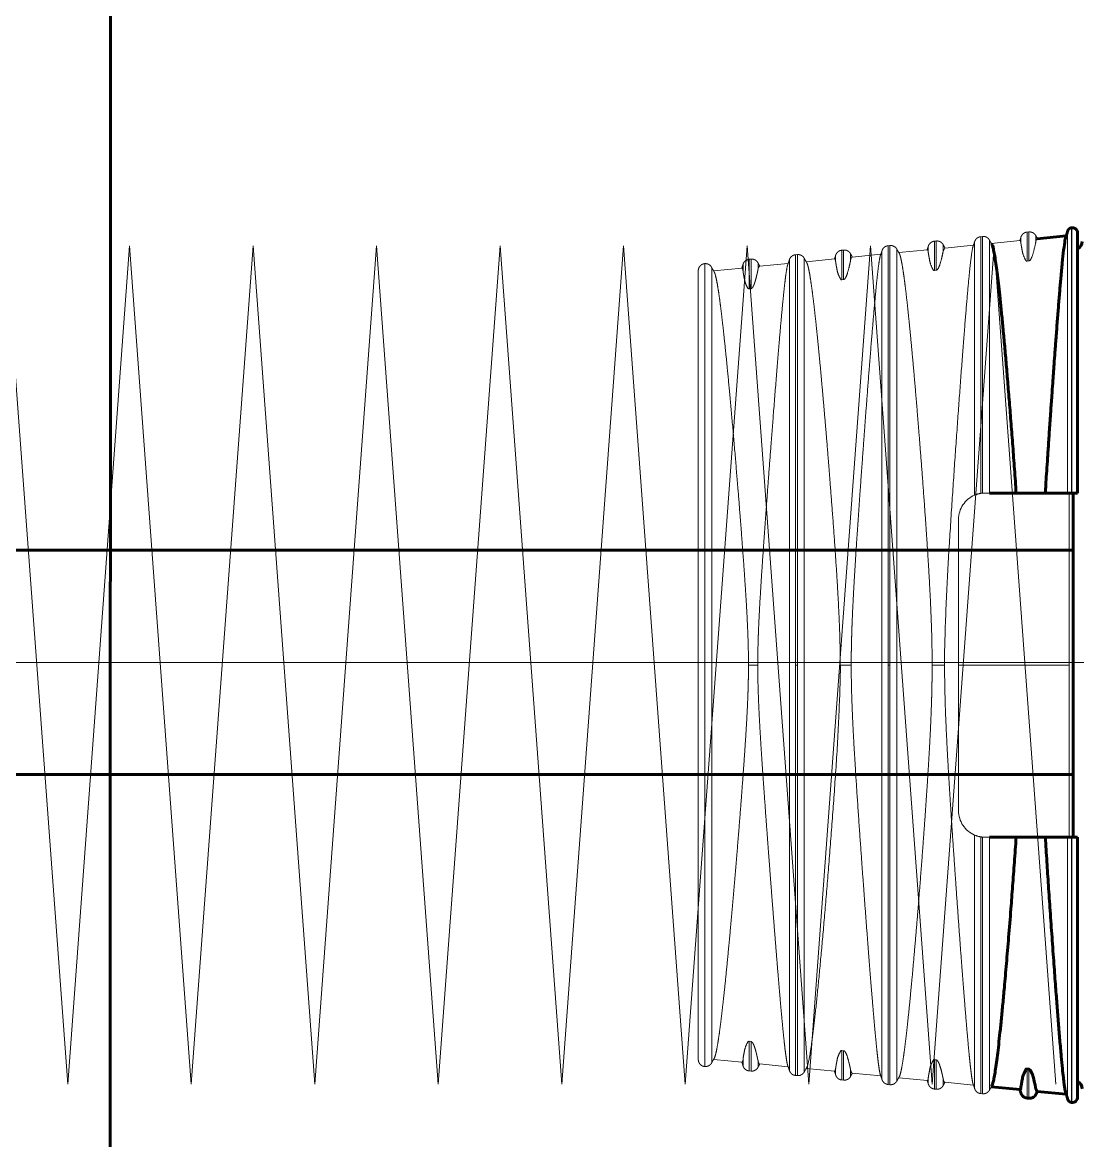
# Model space of a CAD drawing. Header units: millimetres. Extents: x 0 to 840, y 0 to 594.
# Drawn here: x 745.842 to 747.936, y 265.322 to 267.539 of the extents above; entities that cross this region are included whole.
import ezdxf

# ---------------------------------------------------------------- set-up
doc = ezdxf.new("R2010")
doc.units = ezdxf.units.MM
for name, pattern in [('K5LT_AXLED', [19.5, 15, -1.5, 1.5, -1.5]), ('K5LT_BASIC', [0]), ('K5LT_DASHED', [6, 4, -2]), ('K5LT_THIN', [0])]:
    doc.linetypes.add(name, pattern=pattern)
doc.layers.add('Системный слой', color=7, linetype='Continuous')

# ---------------------------------------------------------------- blocks, each defined once
blk = doc.blocks.new('U400')
at = {"layer": 'Системный слой', "color": 30, "linetype": 'K5LT_AXLED', "lineweight": 18, "true_color": 0xff8000}
for q in [(744.7073, 265.4332), (744.9523, 265.4332)]:
    blk.add_line((744.8298, 267.0957), q, dxfattribs=at)
blk = doc.blocks.new('U401')
at = {"layer": 'Системный слой', "color": 30, "linetype": 'K5LT_AXLED', "lineweight": 18, "true_color": 0xff8000}
for q in [(744.9523, 265.4332), (745.1973, 265.4332)]:
    blk.add_line((745.0748, 267.0957), q, dxfattribs=at)
blk = doc.blocks.new('U402')
at = {"layer": 'Системный слой', "color": 30, "linetype": 'K5LT_AXLED', "lineweight": 18, "true_color": 0xff8000}
for q in [(745.4423, 265.4332), (745.6873, 265.4332)]:
    blk.add_line((745.5648, 267.0957), q, dxfattribs=at)
blk = doc.blocks.new('U403')
at = {"layer": 'Системный слой', "color": 30, "linetype": 'K5LT_AXLED', "lineweight": 18, "true_color": 0xff8000}
for q in [(745.1973, 265.4332), (745.4423, 265.4332)]:
    blk.add_line((745.3198, 267.0957), q, dxfattribs=at)
blk = doc.blocks.new('U404')
at = {"layer": 'Системный слой', "color": 30, "linetype": 'K5LT_AXLED', "lineweight": 18, "true_color": 0xff8000}
for q in [(745.6873, 265.4332), (745.9323, 265.4332)]:
    blk.add_line((745.8098, 267.0957), q, dxfattribs=at)
blk = doc.blocks.new('U405')
at = {"layer": 'Системный слой', "color": 30, "linetype": 'K5LT_AXLED', "lineweight": 18, "true_color": 0xff8000}
for q in [(745.9323, 265.4332), (746.1773, 265.4332)]:
    blk.add_line((746.0548, 267.0957), q, dxfattribs=at)
blk = doc.blocks.new('U399')
at = {"layer": 'Системный слой'}
for name in ['U400', 'U401', 'U403', 'U402', 'U404', 'U405']:
    blk.add_blockref(name, (0, 0), dxfattribs=at)
blk = doc.blocks.new('U407')
at = {"layer": 'Системный слой', "color": 30, "linetype": 'K5LT_AXLED', "lineweight": 18, "true_color": 0xff8000}
for q in [(746.1773, 265.4332), (746.4223, 265.4332)]:
    blk.add_line((746.2998, 267.0957), q, dxfattribs=at)
blk = doc.blocks.new('U408')
at = {"layer": 'Системный слой', "color": 30, "linetype": 'K5LT_AXLED', "lineweight": 18, "true_color": 0xff8000}
for q in [(746.4223, 265.4332), (746.6673, 265.4332)]:
    blk.add_line((746.5448, 267.0957), q, dxfattribs=at)
blk = doc.blocks.new('U409')
at = {"layer": 'Системный слой', "color": 30, "linetype": 'K5LT_AXLED', "lineweight": 18, "true_color": 0xff8000}
for q in [(746.9123, 265.4332), (747.1573, 265.4332)]:
    blk.add_line((747.0348, 267.0957), q, dxfattribs=at)
blk = doc.blocks.new('U410')
at = {"layer": 'Системный слой', "color": 30, "linetype": 'K5LT_AXLED', "lineweight": 18, "true_color": 0xff8000}
for q in [(746.6673, 265.4332), (746.9123, 265.4332)]:
    blk.add_line((746.7898, 267.0957), q, dxfattribs=at)
blk = doc.blocks.new('U411')
at = {"layer": 'Системный слой', "color": 30, "linetype": 'K5LT_AXLED', "lineweight": 18, "true_color": 0xff8000}
for q in [(747.1573, 265.4332), (747.4023, 265.4332)]:
    blk.add_line((747.2798, 267.0957), q, dxfattribs=at)
blk = doc.blocks.new('U412')
at = {"layer": 'Системный слой', "color": 30, "linetype": 'K5LT_AXLED', "lineweight": 18, "true_color": 0xff8000}
for q in [(747.4023, 265.4332), (747.6473, 265.4332)]:
    blk.add_line((747.5248, 267.0957), q, dxfattribs=at)
blk = doc.blocks.new('U413')
at = {"layer": 'Системный слой', "color": 30, "linetype": 'K5LT_AXLED', "lineweight": 18, "true_color": 0xff8000}
for q in [(747.6473, 265.4332), (747.8923, 265.4332)]:
    blk.add_line((747.7698, 267.0957), q, dxfattribs=at)
blk = doc.blocks.new('U406')
at = {"layer": 'Системный слой'}
for name in ['U407', 'U408', 'U410', 'U409', 'U411', 'U412', 'U413']:
    blk.add_blockref(name, (0, 0), dxfattribs=at)

msp = doc.modelspace()

# ---------------------------------------------------------------- linework, layer by layer
at = {"layer": 'Системный слой', "color": 5, "linetype": 'K5LT_BASIC', "lineweight": 60, "true_color": 0x0000ff}
for p, q in [((746.01788, 277.41126), (746.016, 259.12916)), ((747.92409, 267.1316), (747.92342, 267.13153)), ((747.85552, 267.10962), (747.91282, 267.11529)), ((747.93561, 267.12115), (747.93561, 266.60566)), ((747.81372, 266.60566), (747.76093, 266.60566)), ((747.81372, 266.60566), (747.87142, 266.60566)), ((747.91577, 266.60566), (747.87142, 266.60566)), ((747.92342, 266.60566), (747.91577, 266.60566)), ((747.92409, 266.60566), (747.92342, 266.60566)), ((747.93561, 266.60566), (747.92409, 266.60566)), ((747.92686, 265.92316), (747.92686, 266.60566)), ((725.70506, 266.49204), (747.92686, 266.49204)), ((725.74445, 266.04754), (747.92686, 266.04754)), ((747.76093, 265.92316), (747.81372, 265.92316)), ((747.87142, 265.92316), (747.81372, 265.92316)), ((747.87142, 265.92316), (747.91577, 265.92316)), ((747.91577, 265.92316), (747.92342, 265.92316)), ((747.92342, 265.92316), (747.92409, 265.92316)), ((747.92409, 265.92316), (747.93561, 265.92316)), ((747.93561, 265.92316), (747.93561, 265.40768)), ((747.83518, 265.4634), (747.83897, 265.46302)), ((747.76438, 265.42821), (747.82134, 265.42258)), ((747.83897, 265.40554), (747.83518, 265.40591)), ((747.85556, 265.4192), (747.91282, 265.41354)), ((747.92409, 265.39723), (747.92342, 265.39729))]:
    msp.add_line(p, q, dxfattribs=at)
at = {"layer": 'Системный слой', "color": 7, "linetype": 'K5LT_THIN', "lineweight": 18}
for p, q in [((747.92342, 267.13153), (747.92342, 266.60566)), ((747.92409, 267.1316), (747.92409, 266.60566)), ((747.91577, 267.12489), (747.91577, 266.60566)), ((747.91852, 266.60566), (747.91852, 266.26441)), ((747.91852, 266.26441), (747.69936, 266.26441)), ((747.91852, 266.26441), (747.91852, 265.92316)), ((747.91577, 265.92316), (747.91577, 265.40394)), ((747.92342, 265.92316), (747.92342, 265.39729)), ((747.92409, 265.92316), (747.92409, 265.39723)), ((747.83518, 265.40591), (747.83518, 265.4634)), ((747.83897, 265.40554), (747.83897, 265.46302)), ((747.82308, 265.41603), (747.82308, 265.42789)), ((747.8528, 265.41312), (747.8528, 265.42491))]:
    msp.add_line(p, q, dxfattribs=at)
at = {"layer": 'Системный слой', "color": 7, "linetype": 'K5LT_DASHED', "lineweight": 18}
for p, q in [((747.74709, 267.11431), (747.74331, 267.11394)), ((747.74331, 267.11394), (747.74331, 266.60496)), ((747.74709, 267.11431), (747.74709, 266.60545)), ((747.76093, 267.10673), (747.76093, 266.60566)), ((747.76438, 267.10061), (747.8213, 267.10624)), ((747.82308, 267.10094), (747.82308, 267.1128)), ((747.83897, 267.12328), (747.83518, 267.12291)), ((747.83518, 267.06542), (747.83518, 267.12291)), ((747.83897, 267.0658), (747.83897, 267.12328)), ((747.8528, 267.10392), (747.8528, 267.11571)), ((747.47147, 267.08738), (747.46768, 267.08701)), ((747.46768, 267.02869), (747.46768, 267.08701)), ((747.47147, 267.02907), (747.47147, 267.08738)), ((747.54745, 267.08587), (747.54745, 265.44295)), ((747.56334, 267.09635), (747.55956, 267.09599)), ((747.55956, 267.09599), (747.55956, 266.26441)), ((747.56334, 267.09635), (747.56334, 266.26441)), ((747.57718, 267.08878), (747.57718, 265.44005)), ((747.58075, 267.08247), (747.63748, 267.08807)), ((747.63933, 267.08251), (747.63933, 267.09485)), ((747.65522, 267.10533), (747.65143, 267.10496)), ((747.65143, 267.04704), (747.65143, 267.10496)), ((747.65522, 267.04742), (747.65522, 267.10533)), ((747.66905, 267.08549), (747.66905, 267.09775)), ((747.66905, 267.08549), (747.67184, 267.09147)), ((747.67186, 267.09147), (747.72898, 267.09712)), ((747.7312, 267.10382), (747.7312, 266.60143)), ((747.28772, 267.06943), (747.28393, 267.06906)), ((747.28393, 267.01038), (747.28393, 267.06906)), ((747.28772, 267.01076), (747.28772, 267.06943)), ((747.3637, 267.06792), (747.3637, 265.46091)), ((747.37959, 267.0784), (747.37581, 267.07803)), ((747.37581, 267.07803), (747.37581, 266.26441)), ((747.37959, 267.0784), (747.37959, 266.26441)), ((747.39343, 267.07082), (747.39343, 265.458)), ((747.39712, 267.06432), (747.45367, 267.06991)), ((747.45558, 267.06408), (747.45558, 267.0769)), ((747.4853, 267.06706), (747.4853, 267.0798)), ((747.48821, 267.07332), (747.54515, 267.07895)), ((747.83518, 267.06542), (747.83897, 267.0658)), ((747.18311, 267.04651), (747.18311, 265.48232)), ((747.19584, 267.06045), (747.19575, 267.06044)), ((747.19575, 267.06044), (747.19575, 266.26441)), ((747.19584, 267.06045), (747.19584, 266.26441)), ((747.20968, 267.05287), (747.20968, 265.47595)), ((747.2135, 267.04617), (747.26985, 267.05174)), ((747.27183, 267.04566), (747.27183, 267.05894)), ((747.30155, 267.04864), (747.30155, 267.06185)), ((747.30455, 267.05517), (747.36132, 267.06078)), ((747.65143, 267.04704), (747.65522, 267.04742)), ((747.46768, 267.02869), (747.47147, 267.02907)), ((747.28393, 267.01038), (747.28772, 267.01076)), ((747.76093, 266.60566), (747.75186, 266.60566)), ((747.69936, 265.97566), (747.69936, 266.55316)), ((747.19575, 266.26441), (747.19584, 266.26441)), ((747.19575, 266.26441), (747.19575, 265.46839)), ((747.19584, 266.26441), (747.19584, 265.46838)), ((747.28265, 266.26441), (747.30107, 266.26441)), ((747.37581, 266.26441), (747.37959, 266.26441)), ((747.37581, 266.26441), (747.37581, 265.4508)), ((747.37959, 266.26441), (747.37959, 265.45043)), ((747.46469, 266.26441), (747.48649, 266.26441)), ((747.55956, 266.26441), (747.56334, 266.26441)), ((747.55956, 266.26441), (747.55956, 265.43284)), ((747.56334, 266.26441), (747.56334, 265.43247)), ((747.64697, 266.26441), (747.67167, 266.26441)), ((747.7312, 265.9274), (747.7312, 265.425)), ((747.74331, 265.92387), (747.74331, 265.41489)), ((747.74709, 265.92338), (747.74709, 265.41452)), ((747.75186, 265.92316), (747.76093, 265.92316)), ((747.76093, 265.92316), (747.76093, 265.4221)), ((747.28393, 265.51844), (747.28772, 265.51807)), ((747.28393, 265.45977), (747.28393, 265.51844)), ((747.28772, 265.4594), (747.28772, 265.51807)), ((747.46768, 265.50014), (747.47147, 265.49976)), ((747.46768, 265.44182), (747.46768, 265.50014)), ((747.47147, 265.44145), (747.47147, 265.49976)), ((747.19584, 265.46838), (747.19575, 265.46839)), ((747.2135, 265.48266), (747.26991, 265.47708)), ((747.27183, 265.46988), (747.27183, 265.48316)), ((747.30155, 265.46698), (747.30155, 265.48019)), ((747.30462, 265.47365), (747.36132, 265.46805)), ((747.65143, 265.48179), (747.65522, 265.48141)), ((747.65143, 265.42387), (747.65143, 265.48179)), ((747.65522, 265.4235), (747.65522, 265.48141)), ((747.28772, 265.4594), (747.28393, 265.45977)), ((747.37959, 265.45043), (747.37581, 265.4508)), ((747.39712, 265.46451), (747.45372, 265.45892)), ((747.45558, 265.46475), (747.45373, 265.45892)), ((747.45558, 265.45193), (747.45558, 265.46475)), ((747.4853, 265.44903), (747.4853, 265.46177)), ((747.48826, 265.4555), (747.54515, 265.44988)), ((747.58075, 265.44636), (747.63753, 265.44075)), ((747.63933, 265.43398), (747.63933, 265.44632)), ((747.66905, 265.43107), (747.66905, 265.44334)), ((747.47147, 265.44145), (747.46768, 265.44182)), ((747.56334, 265.43247), (747.55956, 265.43284)), ((747.65522, 265.4235), (747.65143, 265.42387)), ((747.67191, 265.43735), (747.72898, 265.43171)), ((747.74709, 265.41452), (747.74331, 265.41489))]:
    msp.add_line(p, q, dxfattribs=at)
at = {"layer": 'Системный слой', "color": 30, "linetype": 'K5LT_AXLED', "lineweight": 18, "true_color": 0xff8000}
msp.add_line((718.71756, 266.26979), (770.93005, 266.26979), dxfattribs=at)
at = {"layer": 'Системный слой', "color": 7, "linetype": 'K5LT_DASHED', "lineweight": 18}
for centre, radius, start, end in [((747.85858, 267.10467), 0.00583, 121.86545, 187.37634), ((747.49276, 267.0674), 0.00746, 127.54947, 182.60592), ((747.30955, 267.04891), 0.008, 128.57574, 181.93972), ((747.75186, 266.55316), 0.0525, 113.17289, 180), ((747.75186, 266.55316), 0.0525, 99.37555, 113.17289), ((747.75186, 266.55316), 0.0525, 95.21284, 99.37555), ((747.75186, 266.55316), 0.0525, 90, 95.21284), ((747.75186, 265.97566), 0.0525, 180, 246.82711), ((747.75186, 265.97566), 0.0525, 246.82711, 260.62445), ((747.75186, 265.97566), 0.0525, 260.62445, 264.78716), ((747.75186, 265.97566), 0.0525, 264.78716, 270), ((747.26393, 265.4823), 0.00795, 319.0067, 6.26832), ((747.63264, 265.44537), 0.00676, 316.7756, 8.04767)]:
    msp.add_arc(centre, radius, start, end, dxfattribs=at)
at = {"layer": 'Системный слой', "color": 5, "linetype": 'K5LT_BASIC', "lineweight": 60, "true_color": 0x0000ff}
for centre, radius, start, end in [((747.92686, 267.10441), 0.0175, 299.99681, 359.99971), ((747.81699, 265.42691), 0.00616, 315.34747, 9.15221), ((747.92686, 265.42441), 0.0175, 0.00029, 60.00319), ((747.92511, 265.40768), 0.0105, 264.41985, 0)]:
    msp.add_arc(centre, radius, start, end, dxfattribs=at)
for points, weights in [([(747.91577, 267.12489), (747.91668, 267.12863), (747.91959, 267.13116), (747.92342, 267.13153)], [0.892480727079, 0.782516831281, 0.782516831281, 0.892480727079]), ([(747.92409, 267.1316), (747.93069, 267.13225), (747.93561, 267.12779), (747.93561, 267.12115)], [0.892480400514, 0.697264518882, 0.697234777999, 0.892391177864]), ([(747.91232, 267.114), (747.91373, 267.11756), (747.91488, 267.1212), (747.91577, 267.12489)], [0.906129281418, 0.912585599516, 0.920539513363, 0.92999102296]), ([(747.82308, 265.41602), (747.82245, 265.41825), (747.82172, 265.42045), (747.8209, 265.42263)], [0.924907631488, 0.918092726208, 0.911843527563, 0.906160035555]), ([(747.83518, 265.40591), (747.82926, 265.40649), (747.8247, 265.4103), (747.82308, 265.41602)], [0.849852477649, 0.751400169104, 0.751400169104, 0.849852477649]), ([(747.8528, 265.41312), (747.8501, 265.40782), (747.84488, 265.40497), (747.83897, 265.40554)], [0.849892630913, 0.751435670759, 0.751435670759, 0.849892630913]), ([(747.85619, 265.41914), (747.85497, 265.41717), (747.85384, 265.41517), (747.8528, 265.41312)], [0.906846430728, 0.912417462858, 0.91854645373, 0.925233403343]), ([(747.91232, 265.41483), (747.91373, 265.41127), (747.91487, 265.40763), (747.91577, 265.40394)], [0.906123732603, 0.912581042064, 0.920536805516, 0.92999102296]), ([(747.91577, 265.40394), (747.91668, 265.40019), (747.91959, 265.39767), (747.92342, 265.39729)], [0.892480727079, 0.782516831281, 0.782516831281, 0.892480727079])]:
    msp.add_rational_spline(points, weights, degree=3, dxfattribs=at)
at = {"layer": 'Системный слой', "color": 7, "linetype": 'K5LT_DASHED', "lineweight": 18}
for points, weights in [([(747.7312, 267.10383), (747.73283, 267.10955), (747.73739, 267.11336), (747.74331, 267.11394)], [0.89172220192, 0.788419438595, 0.788419438595, 0.89172220192]), ([(747.74709, 267.11431), (747.75301, 267.11489), (747.75823, 267.11203), (747.76093, 267.10673)], [0.8918674743, 0.7885478817, 0.7885478817, 0.8918674743]), ([(747.76093, 267.10673), (747.7622, 267.10423), (747.7636, 267.10179), (747.76513, 267.09942)], [0.948406421082, 0.941582194062, 0.935594010224, 0.930441869566]), ([(747.82308, 267.1128), (747.82245, 267.11058), (747.82172, 267.10838), (747.8209, 267.1062)], [0.924907631488, 0.918092726208, 0.911843527564, 0.906160035555]), ([(747.83518, 267.12291), (747.82926, 267.12234), (747.8247, 267.11852), (747.82308, 267.1128)], [0.849852477643, 0.751400169099, 0.751400169099, 0.849852477643]), ([(747.8528, 267.11571), (747.8501, 267.12101), (747.84488, 267.12386), (747.83897, 267.12328)], [0.849892630908, 0.751435670754, 0.751435670754, 0.849892630908]), ([(747.85619, 267.10969), (747.85497, 267.11165), (747.85384, 267.11366), (747.8528, 267.11571)], [0.906846430782, 0.912417462912, 0.918546453784, 0.925233403397]), ([(747.46768, 267.08701), (747.46176, 267.08643), (747.4572, 267.08262), (747.45558, 267.0769)], [0.845979687717, 0.747976027754, 0.747976027754, 0.845979687717]), ([(747.4853, 267.0798), (747.4826, 267.0851), (747.47738, 267.08796), (747.47147, 267.08738)], [0.846020023386, 0.748011690684, 0.748011690684, 0.846020023386]), ([(747.54462, 267.07758), (747.54571, 267.08031), (747.54666, 267.08307), (747.54745, 267.08587)], [0.898267955678, 0.905243646049, 0.913114022293, 0.921879084408]), ([(747.54745, 267.08587), (747.54908, 267.09159), (747.55364, 267.09541), (747.55956, 267.09599)], [0.846949931963, 0.748833872744, 0.748833872744, 0.846949931963]), ([(747.56334, 267.09635), (747.56926, 267.09693), (747.57448, 267.09408), (747.57718, 267.08878)], [0.84699078067, 0.748869989278, 0.748869989278, 0.84699078067]), ([(747.57718, 267.08878), (747.57849, 267.08621), (747.57994, 267.08369), (747.58152, 267.08125)], [0.922206389104, 0.91363952191, 0.905951930786, 0.899143615732]), ([(747.63933, 267.09485), (747.63867, 267.09255), (747.63792, 267.09028), (747.63707, 267.08803)], [0.922890203197, 0.915748200175, 0.909209681106, 0.903274645987]), ([(747.65143, 267.10496), (747.64551, 267.10438), (747.64095, 267.10057), (747.63933, 267.09485)], [0.847919726766, 0.749691320358, 0.749691320358, 0.847919726766]), ([(747.66905, 267.09775), (747.66635, 267.10305), (747.66113, 267.10591), (747.65522, 267.10533)], [0.847959759214, 0.749726715193, 0.749726715193, 0.847959759214]), ([(747.67256, 267.09154), (747.6713, 267.09357), (747.67013, 267.09564), (747.66905, 267.09775)], [0.904005038133, 0.909813719025, 0.9162176973, 0.923216972959]), ([(747.72847, 267.09578), (747.72952, 267.09843), (747.73043, 267.10111), (747.7312, 267.10383)], [0.901308050926, 0.907996813029, 0.915527360775, 0.923899694165]), ([(747.28393, 267.06906), (747.27801, 267.06848), (747.27345, 267.06467), (747.27183, 267.05895)], [0.844031792733, 0.746253789297, 0.746253789297, 0.844031792733]), ([(747.30155, 267.06185), (747.29885, 267.06715), (747.29363, 267.07), (747.28772, 267.06943)], [0.844072906084, 0.746290139816, 0.746290139816, 0.844072906084]), ([(747.36077, 267.05938), (747.3619, 267.06218), (747.36288, 267.06504), (747.3637, 267.06792)], [0.895128954665, 0.90242017325, 0.910661072145, 0.919851651352]), ([(747.3637, 267.06792), (747.36533, 267.07364), (747.36989, 267.07745), (747.37581, 267.07803)], [0.845006399378, 0.747115491318, 0.747115491318, 0.845006399378]), ([(747.37959, 267.0784), (747.38551, 267.07898), (747.39073, 267.07612), (747.39343, 267.07083)], [0.845047421371, 0.747151761063, 0.747151761063, 0.845047421371]), ([(747.39343, 267.07083), (747.39478, 267.06817), (747.39628, 267.06559), (747.39792, 267.06307)], [0.920180102935, 0.91121726195, 0.903187806254, 0.896091735846]), ([(747.45558, 267.0769), (747.4549, 267.07453), (747.45412, 267.07218), (747.45324, 267.06986)], [0.920866260583, 0.913374542806, 0.906525493642, 0.900319113092]), ([(747.48894, 267.07339), (747.48762, 267.07548), (747.48641, 267.07762), (747.4853, 267.0798)], [0.901110023413, 0.907170755768, 0.91386545648, 0.921194125549]), ([(747.18311, 267.04651), (747.18311, 267.05409), (747.18821, 267.0597), (747.19575, 267.06044)], [0.843020689002, 0.697344939882, 0.697369534576, 0.843094473082]), ([(747.19584, 267.06045), (747.20176, 267.06103), (747.20698, 267.05817), (747.20968, 267.05287)], [0.843096406126, 0.745426763815, 0.745426763815, 0.843096406126]), ([(747.20968, 267.05287), (747.21107, 267.05014), (747.21262, 267.04748), (747.21432, 267.04489)], [0.918146446437, 0.908751943739, 0.90034756257, 0.892933302931]), ([(747.27183, 267.05895), (747.27113, 267.0565), (747.27033, 267.05408), (747.2694, 267.05169)], [0.918835172921, 0.910960074336, 0.903768381272, 0.89726009373]), ([(747.30531, 267.05524), (747.30395, 267.05739), (747.3027, 267.0596), (747.30155, 267.06185)], [0.898143329612, 0.90447624945, 0.911483219118, 0.919164238614]), ([(747.18311, 265.48232), (747.18311, 265.47474), (747.18821, 265.46912), (747.19575, 265.46839)], [0.843020689002, 0.697344939882, 0.697369534576, 0.843094473082]), ([(747.19584, 265.46838), (747.20176, 265.4678), (747.20698, 265.47066), (747.20968, 265.47595)], [0.843096406126, 0.745426763815, 0.745426763815, 0.843096406126]), ([(747.20968, 265.47595), (747.21107, 265.47869), (747.21262, 265.48136), (747.21433, 265.48395)], [0.918146446437, 0.908735689718, 0.900318483636, 0.892894828191]), ([(747.27183, 265.46988), (747.27113, 265.47233), (747.27033, 265.47475), (747.2694, 265.47714)], [0.918835172921, 0.910960074336, 0.903768381272, 0.89726009373]), ([(747.28393, 265.45977), (747.27801, 265.46035), (747.27345, 265.46416), (747.27183, 265.46988)], [0.844031792733, 0.746253789297, 0.746253789297, 0.844031792733]), ([(747.30155, 265.46698), (747.29885, 265.46168), (747.29363, 265.45882), (747.28772, 265.4594)], [0.844072906084, 0.746290139816, 0.746290139816, 0.844072906084]), ([(747.30531, 265.47359), (747.30395, 265.47143), (747.3027, 265.46923), (747.30155, 265.46698)], [0.898143329612, 0.90447624945, 0.911483219118, 0.919164238614]), ([(747.36078, 265.46943), (747.36191, 265.46663), (747.36288, 265.46379), (747.3637, 265.46091)], [0.895184927128, 0.902462340662, 0.91068458207, 0.919851651352]), ([(747.39343, 265.458), (747.39478, 265.46066), (747.39628, 265.46325), (747.39793, 265.46577)], [0.920180102935, 0.911198504625, 0.903154202446, 0.896047196399]), ([(747.3637, 265.46091), (747.36533, 265.45519), (747.36989, 265.45137), (747.37581, 265.4508)], [0.845006399378, 0.747115491318, 0.747115491318, 0.845006399378]), ([(747.37959, 265.45043), (747.38551, 265.44985), (747.39073, 265.4527), (747.39343, 265.458)], [0.845047421371, 0.747151761063, 0.747151761063, 0.845047421371]), ([(747.45558, 265.45193), (747.4549, 265.4543), (747.45412, 265.45665), (747.45324, 265.45897)], [0.920866260583, 0.913374542806, 0.906525493642, 0.900319113092]), ([(747.46768, 265.44182), (747.46176, 265.4424), (747.4572, 265.44621), (747.45558, 265.45193)], [0.845979687717, 0.747976027754, 0.747976027754, 0.845979687717]), ([(747.4853, 265.44903), (747.4826, 265.44373), (747.47738, 265.44087), (747.47147, 265.44145)], [0.846020023386, 0.748011690684, 0.748011690684, 0.846020023386]), ([(747.48894, 265.45544), (747.48762, 265.45335), (747.48641, 265.45121), (747.4853, 265.44903)], [0.901110023413, 0.907170755768, 0.91386545648, 0.921194125549]), ([(747.54463, 265.45122), (747.54572, 265.4485), (747.54666, 265.44575), (747.54745, 265.44295)], [0.898336663992, 0.905295314397, 0.913142787869, 0.921879084408]), ([(747.57718, 265.44005), (747.57849, 265.44263), (747.57994, 265.44514), (747.58153, 265.44759)], [0.922206389104, 0.913623954951, 0.905923995258, 0.899106510025]), ([(747.54745, 265.44295), (747.54908, 265.43723), (747.55364, 265.43342), (747.55956, 265.43284)], [0.846949932008, 0.748833872784, 0.748833872784, 0.846949932008]), ([(747.56334, 265.43247), (747.56926, 265.4319), (747.57448, 265.43475), (747.57718, 265.44005)], [0.846990780714, 0.748869989317, 0.748869989317, 0.846990780714]), ([(747.63933, 265.43398), (747.63867, 265.43627), (747.63792, 265.43855), (747.63707, 265.4408)], [0.922890203197, 0.915748200175, 0.909209681106, 0.903274645987]), ([(747.65143, 265.42387), (747.64551, 265.42445), (747.64095, 265.42826), (747.63933, 265.43398)], [0.847919726791, 0.74969132038, 0.74969132038, 0.847919726791]), ([(747.66905, 265.43107), (747.66635, 265.42578), (747.66113, 265.42292), (747.65522, 265.4235)], [0.847959759238, 0.749726715215, 0.749726715215, 0.847959759238]), ([(747.67256, 265.43729), (747.6713, 265.43526), (747.67013, 265.43319), (747.66905, 265.43107)], [0.904005038133, 0.909813719025, 0.9162176973, 0.923216972959]), ([(747.72848, 265.43302), (747.72953, 265.43038), (747.73043, 265.42771), (747.7312, 265.425)], [0.901370869105, 0.908043951973, 0.915553560326, 0.923899694165]), ([(747.7312, 265.425), (747.73283, 265.41928), (747.73739, 265.41547), (747.74331, 265.41489)], [0.891725397196, 0.78842226371, 0.78842226371, 0.891725397196]), ([(747.74709, 265.41452), (747.75301, 265.41394), (747.75823, 265.4168), (747.76093, 265.4221)], [0.8918674743, 0.7885478817, 0.7885478817, 0.8918674743]), ([(747.76093, 265.4221), (747.7622, 265.4246), (747.7636, 265.42704), (747.76513, 265.42941)], [0.948406421082, 0.941583139746, 0.935595669894, 0.930444011526])]:
    msp.add_rational_spline(points, weights, degree=3, dxfattribs=at)
for points, knots in [([(747.82142, 267.10625), (747.82156, 267.10624), (747.82184, 267.10604), (747.82219, 267.10528), (747.82246, 267.10437), (747.82264, 267.10358), (747.82277, 267.10289), (747.82288, 267.10226), (747.82297, 267.10169), (747.82303, 267.10124), (747.82307, 267.10098), (747.82308, 267.10093), (747.82308, 267.10094)], [0, 0, 0, 0, 1.7354171, 3.6470833, 5.1700575, 6.3433169, 7.366679, 8.4238859, 9.5498611, 10.6992307, 11.8493385, 13, 13, 13, 13]), ([(747.83897, 267.0658), (747.83902, 267.06581), (747.83912, 267.06582), (747.83925, 267.06585), (747.8394, 267.06589), (747.83955, 267.06592), (747.83983, 267.0661), (747.83981, 267.0659), (747.84101, 267.06704), (747.84135, 267.06696), (747.84562, 267.07427), (747.85085, 267.09402), (747.85342, 267.10726), (747.8528, 267.10392)], [0, 0, 0, 0, 1, 2, 3, 4.3333333, 6, 7.5824986, 8.7474957, 9.529939, 10.1789936, 11.6806631, 14, 14, 14, 14]), ([(747.6376, 267.08808), (747.63764, 267.08808), (747.63785, 267.08803), (747.63821, 267.0876), (747.63859, 267.08652), (747.63889, 267.08524), (747.6391, 267.08403), (747.63924, 267.08313), (747.63931, 267.08266), (747.63932, 267.08253), (747.63933, 267.08251)], [0, 0, 0, 0, 0.4206294, 2.2763651, 4.0322704, 5.6380659, 7.3801888, 8.9096055, 10.1437359, 11, 11, 11, 11]), ([(747.65522, 267.04742), (747.65527, 267.04742), (747.65537, 267.04744), (747.65551, 267.04746), (747.65565, 267.0475), (747.65582, 267.04756), (747.65603, 267.0476), (747.65625, 267.0479), (747.65716, 267.04793), (747.66132, 267.05453), (747.66569, 267.07024), (747.66751, 267.07848), (747.66846, 267.08278), (747.66874, 267.08407), (747.66882, 267.08443), (747.66893, 267.08495), (747.66901, 267.0853), (747.66905, 267.08546), (747.66905, 267.08551), (747.66905, 267.0855), (747.66905, 267.08549)], [0, 0, 0, 0, 1.5, 3, 4.5, 6.5, 9, 11.5, 13.5, 15, 17, 18.55, 19.6501932, 19.8005797, 19.9511594, 20.101739, 20.5534781, 20.7040578, 20.8528984, 21, 21, 21, 21]), ([(747.72847, 267.09579), (747.72795, 267.09448), (747.72654, 267.08873), (747.72384, 267.06972), (747.72033, 267.03685), (747.71592, 266.98812), (747.71139, 266.93309), (747.70599, 266.86362), (747.70018, 266.78521), (747.69402, 266.69915), (747.68774, 266.60847), (747.68154, 266.51233), (747.67549, 266.41462), (747.67149, 266.29378), (747.67107, 266.2594), (747.67167, 266.26441)], [0, 0, 0, 0, 0.8244262, 2.0890573, 3.3536885, 4.6183196, 5.8829508, 7.1475819, 8.4122131, 9.6768442, 10.9414754, 12.2061065, 13.4707377, 14.7353688, 16, 16, 16, 16]), ([(747.46469, 266.26441), (747.46469, 266.27128), (747.46461, 266.28523), (747.46423, 266.30758), (747.46349, 266.33311), (747.46221, 266.36497), (747.46013, 266.40549), (747.45709, 266.4553), (747.45328, 266.51131), (747.44906, 266.569), (747.44496, 266.62245), (747.4413, 266.66861), (747.4381, 266.70772), (747.43518, 266.74269), (747.43234, 266.77573), (747.42953, 266.80774), (747.42674, 266.83858), (747.42399, 266.86808), (747.42129, 266.89603), (747.41866, 266.92222), (747.41612, 266.94649), (747.41367, 266.96862), (747.41133, 266.98848), (747.40912, 267.00598), (747.40704, 267.02101), (747.40511, 267.03358), (747.40341, 267.04329), (747.40201, 267.05021), (747.40094, 267.0547), (747.40008, 267.05778), (747.39926, 267.06029), (747.3985, 267.0621), (747.39801, 267.06295), (747.39782, 267.06322)], [0, 0, 0, 0, 0.6795372, 1.3586274, 2.1119061, 3.0298987, 4.2190216, 5.6659671, 7.3404198, 9.0785595, 10.7314375, 12.1413646, 13.3699902, 14.5138728, 15.6756301, 16.8570496, 18.0500877, 19.2534037, 20.4638696, 21.6850603, 22.9151884, 24.1515727, 25.3879569, 26.6171913, 27.8357009, 29.0295076, 30.1917835, 31.1286789, 31.8559592, 32.3815071, 32.9027473, 33.5661439, 34, 34, 34, 34]), ([(747.45379, 267.06991), (747.45397, 267.0699), (747.4543, 267.06962), (747.45471, 267.06861), (747.45504, 267.06731), (747.45527, 267.0661), (747.45543, 267.06514), (747.45553, 267.06446), (747.45556, 267.06417), (747.45558, 267.06408)], [0, 0, 0, 0, 1.7890624, 3.4874266, 5.1008726, 6.6294003, 7.7594657, 8.8829989, 10, 10, 10, 10]), ([(747.47147, 267.02907), (747.47152, 267.02907), (747.47162, 267.02909), (747.47176, 267.02912), (747.4719, 267.02915), (747.47207, 267.02922), (747.47228, 267.02925), (747.47254, 267.02957), (747.47339, 267.02956), (747.47756, 267.03612), (747.48194, 267.05175), (747.48376, 267.06), (747.48471, 267.06433), (747.48499, 267.06563), (747.48507, 267.06599), (747.48516, 267.06641), (747.48523, 267.06673), (747.48527, 267.06694), (747.4853, 267.06704), (747.4853, 267.06708), (747.4853, 267.06707), (747.4853, 267.06706)], [0, 0, 0, 0, 1.5714286, 3.1428571, 4.7142857, 6.8095238, 9.4285714, 12.047619, 14.1428571, 15.7142857, 17.8095238, 19.4333333, 20.5859179, 20.743468, 20.9012217, 21.0589754, 21.3744828, 21.5322365, 21.6899902, 21.8459113, 22, 22, 22, 22]), ([(747.54462, 267.07758), (747.54408, 267.07622), (747.54274, 267.07082), (747.54034, 267.05468), (747.53748, 267.0295), (747.53446, 266.99888), (747.53112, 266.96184), (747.52708, 266.91402), (747.52251, 266.8569), (747.51801, 266.79857), (747.51419, 266.74786), (747.51088, 266.703), (747.50768, 266.6591), (747.50456, 266.61544), (747.50164, 266.57381), (747.499, 266.53538), (747.49655, 266.49852), (747.49431, 266.46345), (747.4923, 266.43003), (747.49064, 266.40018), (747.48936, 266.3746), (747.48843, 266.35328), (747.48774, 266.33494), (747.48725, 266.31878), (747.4869, 266.30443), (747.48669, 266.29234), (747.48657, 266.28241), (747.48651, 266.27456), (747.48649, 266.26874), (747.48649, 266.26518), (747.48649, 266.26439), (747.48649, 266.26441)], [0, 0, 0, 0, 1.6903303, 3.9459336, 6.0605617, 7.8932394, 9.7259171, 11.8405453, 14.2371238, 16.2773483, 17.8202437, 19.0655247, 20.3538814, 21.677482, 22.8060669, 23.8735625, 24.8502074, 25.7516655, 26.5563706, 27.2725178, 27.8710721, 28.3817949, 28.827115, 29.2527298, 29.6691723, 30.0733323, 30.4597959, 30.8360447, 31.2155657, 31.6047165, 32, 32, 32, 32]), ([(747.64697, 266.26441), (747.64697, 266.26946), (747.64692, 266.28142), (747.64667, 266.30245), (747.64606, 266.32978), (747.64494, 266.36215), (747.64332, 266.39822), (747.64129, 266.43629), (747.63877, 266.47829), (747.63568, 266.52578), (747.6319, 266.58003), (747.62775, 266.63643), (747.6236, 266.69045), (747.61981, 266.73809), (747.61631, 266.78058), (747.61302, 266.81943), (747.60981, 266.856), (747.60669, 266.89025), (747.60366, 266.92214), (747.60074, 266.95146), (747.59794, 266.97806), (747.59528, 267.0017), (747.59278, 267.02217), (747.59048, 267.03928), (747.58839, 267.05308), (747.58652, 267.06373), (747.58486, 267.07157), (747.58341, 267.07694), (747.5823, 267.07988), (747.58168, 267.08101), (747.58147, 267.08133)], [0, 0, 0, 0, 0.4247357, 0.9989155, 1.7304048, 2.6349347, 3.5709264, 4.5541109, 5.5844884, 6.8115027, 8.2272885, 9.8318457, 11.3420172, 12.7420721, 14.0162793, 15.2904865, 16.5646937, 17.8389009, 19.1131081, 20.3873153, 21.6615225, 22.9357297, 24.1949925, 25.4243665, 26.5939629, 27.7037816, 28.7302263, 29.6795893, 30.5345666, 31, 31, 31, 31]), ([(747.28265, 266.26441), (747.28265, 266.27058), (747.28257, 266.28317), (747.28218, 266.30349), (747.28143, 266.32684), (747.28014, 266.35611), (747.27812, 266.39239), (747.27544, 266.43392), (747.27243, 266.47655), (747.26925, 266.51929), (747.26569, 266.56521), (747.26144, 266.61824), (747.2564, 266.6789), (747.25093, 266.74221), (747.24558, 266.80137), (747.2409, 266.85067), (747.23704, 266.88925), (747.23387, 266.91928), (747.23109, 266.94429), (747.22848, 266.96635), (747.22595, 266.98615), (747.22351, 267.00353), (747.22116, 267.01831), (747.21895, 267.03007), (747.2169, 267.03862), (747.2154, 267.04294), (747.21459, 267.04446), (747.21436, 267.04483)], [0, 0, 0, 0, 0.5433006, 1.0858715, 1.6866607, 2.4165807, 3.3585085, 4.414684, 5.4645123, 6.4505797, 7.5209879, 8.8506863, 10.4709005, 12.3094038, 14.1549136, 15.8461942, 17.2425109, 18.4344018, 19.5350951, 20.6524208, 21.7863791, 22.9286536, 24.0750863, 25.221519, 26.3679517, 27.5143844, 28, 28, 28, 28]), ([(747.26998, 267.05174), (747.27013, 267.05173), (747.27043, 267.05152), (747.27087, 267.05059), (747.27129, 267.04901), (747.27162, 267.04717), (747.27177, 267.04609), (747.27183, 267.04566)], [0, 0, 0, 0, 1.2070415, 2.6806462, 4.4597544, 6.3466873, 8, 8, 8, 8]), ([(747.28772, 267.01076), (747.28776, 267.01077), (747.28785, 267.01078), (747.28799, 267.0108), (747.28811, 267.01083), (747.28822, 267.01087), (747.2883, 267.01089), (747.2884, 267.01093), (747.28849, 267.01097), (747.28854, 267.01099), (747.28861, 267.01102), (747.2887, 267.01107), (747.2888, 267.01113), (747.2889, 267.01118), (747.28902, 267.01126), (747.28916, 267.01136), (747.28936, 267.01151), (747.28957, 267.01169), (747.28973, 267.01184), (747.28979, 267.0119), (747.28985, 267.01196), (747.28998, 267.01209), (747.29018, 267.01231), (747.29047, 267.01267), (747.29083, 267.01315), (747.29128, 267.01383), (747.29191, 267.01489), (747.29274, 267.01655), (747.29376, 267.01895), (747.29483, 267.02192), (747.29585, 267.02514), (747.29671, 267.0281), (747.29744, 267.03083), (747.29811, 267.03345), (747.29874, 267.03605), (747.29933, 267.03855), (747.29986, 267.04089), (747.30033, 267.04301), (747.30073, 267.04484), (747.30106, 267.04635), (747.30131, 267.04751), (747.30148, 267.04831), (747.30154, 267.04857), (747.30155, 267.04864)], [0, 0, 0, 0, 2.8518519, 5.4320988, 9.6613757, 11.6208113, 13.6209877, 15.6269841, 17.5250984, 19.2334286, 20.6987527, 21.9446907, 22.9741524, 23.8238696, 24.5034131, 25.0964149, 25.7374095, 26.5431251, 27.3334497, 28.0252597, 28.5048793, 28.9458405, 29.4013904, 29.8139814, 30.1836135, 30.5631528, 31.0688393, 31.7458052, 32.5130356, 33.4259627, 34.2831458, 35.0594868, 35.7173389, 36.4130109, 37.1591381, 37.9179007, 38.7145696, 39.5365093, 40.3963554, 41.2688368, 42.1665891, 43.0769768, 44, 44, 44, 44]), ([(747.36077, 267.05938), (747.36031, 267.05822), (747.3591, 267.05369), (747.35705, 267.041), (747.35478, 267.02268), (747.3527, 267.00355), (747.35045, 266.98113), (747.34751, 266.94975), (747.34348, 266.90371), (747.33845, 266.84293), (747.33297, 266.77407), (747.32787, 266.70812), (747.32374, 266.65368), (747.32036, 266.60841), (747.31747, 266.56923), (747.31473, 266.53123), (747.31218, 266.49531), (747.30981, 266.46071), (747.30751, 266.42573), (747.30543, 266.39162), (747.30375, 266.36061), (747.30264, 266.33628), (747.30194, 266.31694), (747.30149, 266.30088), (747.30122, 266.28697), (747.30111, 266.27631), (747.30108, 266.26926), (747.30107, 266.26557), (747.30107, 266.26459), (747.30107, 266.26441)], [0, 0, 0, 0, 1.3577964, 3.3468383, 4.9380719, 6.131497, 7.3249222, 8.9161557, 10.9051976, 13.2920479, 15.6788982, 17.6458397, 19.1928723, 20.2978955, 21.3808184, 22.3775494, 23.310189, 24.1367464, 24.921313, 25.7543368, 26.4722744, 27.0751259, 27.5120601, 27.9688847, 28.4459272, 28.9236248, 29.3453756, 29.710852, 30, 30, 30, 30]), ([(747.21434, 265.48396), (747.21494, 265.48491), (747.2162, 265.48785), (747.21823, 265.49546), (747.22039, 265.50616), (747.2227, 265.51993), (747.22514, 265.53666), (747.2277, 265.5562), (747.23039, 265.57849), (747.23321, 265.60349), (747.23616, 265.63118), (747.23925, 265.66154), (747.24245, 265.69446), (747.24578, 265.72982), (747.2492, 265.76749), (747.2527, 265.80711), (747.25622, 265.84805), (747.25968, 265.88936), (747.26305, 265.93055), (747.26621, 265.97033), (747.26918, 266.00877), (747.27189, 266.045), (747.27438, 266.07983), (747.27675, 266.11486), (747.27882, 266.14849), (747.28039, 266.17821), (747.28135, 266.20035), (747.28191, 266.21672), (747.28224, 266.22892), (747.28243, 266.23864), (747.28254, 266.24616), (747.2826, 266.25207), (747.28263, 266.25685), (747.28265, 266.26064), (747.28265, 266.26337), (747.28265, 266.26464), (747.28265, 266.26461), (747.28265, 266.26441)], [0, 0, 0, 0, 1.5497053, 3.0684676, 4.5872299, 6.1059921, 7.6247544, 9.1435167, 10.662279, 12.1810413, 13.6998035, 15.2185658, 16.7373281, 18.2560904, 19.7748527, 21.2936149, 22.784252, 24.2467638, 25.6530252, 27.0311613, 28.2996091, 29.4864937, 30.5383772, 31.5368227, 32.5835078, 33.4703057, 34.1972164, 34.6787581, 35.1448783, 35.5639596, 35.9206597, 36.2465958, 36.5733851, 36.9045987, 37.2490854, 37.615694, 38, 38, 38, 38]), ([(747.30107, 266.26441), (747.30107, 266.26096), (747.3011, 266.25281), (747.30127, 266.23853), (747.30167, 266.22023), (747.30238, 266.19896), (747.30338, 266.17587), (747.3046, 266.15212), (747.30601, 266.12753), (747.30759, 266.10199), (747.30941, 266.07412), (747.31154, 266.04275), (747.31409, 266.00647), (747.31689, 265.96767), (747.31974, 265.92877), (747.32245, 265.89246), (747.32504, 265.85805), (747.32757, 265.8248), (747.33008, 265.79215), (747.33256, 265.76025), (747.335, 265.72932), (747.33738, 265.69948), (747.3397, 265.67092), (747.34193, 265.6439), (747.34407, 265.61863), (747.34617, 265.59436), (747.34837, 265.56989), (747.35058, 265.54641), (747.35262, 265.52607), (747.35434, 265.51023), (747.35583, 265.49765), (747.35714, 265.48774), (747.35822, 265.48065), (747.3591, 265.47582), (747.35987, 265.47228), (747.36045, 265.47025), (747.36079, 265.46939), (747.36088, 265.46919)], [0, 0, 0, 0, 0.3772307, 0.8798602, 1.5075436, 2.2595915, 3.0102603, 3.76783, 4.5412701, 5.3478301, 6.1881997, 7.1945088, 8.3729686, 9.7380705, 11.0528134, 12.306159, 13.4919013, 14.7114637, 15.962438, 17.2327515, 18.5224149, 19.8217637, 21.1259815, 22.4302414, 23.7345645, 25.0389402, 26.4883659, 28.2278599, 29.8915389, 31.33439, 32.6184789, 33.9508002, 35.1242646, 35.9317616, 36.7128184, 37.6619914, 38, 38, 38, 38]), ([(747.39792, 265.46581), (747.39858, 265.46684), (747.40053, 265.47152), (747.40403, 265.4876), (747.40881, 265.51943), (747.41413, 265.56346), (747.41974, 265.6164), (747.42626, 265.68429), (747.43274, 265.75699), (747.4398, 265.84115), (747.44695, 265.93107), (747.45385, 266.02545), (747.46063, 266.12364), (747.46488, 266.23629), (747.46531, 266.26847), (747.46469, 266.26441)], [0, 0, 0, 0, 0.7041542, 1.978808, 3.2534618, 4.5281156, 5.8027694, 7.0774233, 8.3520771, 9.6267309, 10.9013847, 12.1760385, 13.4506924, 14.7253462, 16, 16, 16, 16]), ([(747.48649, 266.26441), (747.48649, 266.25671), (747.48659, 266.24111), (747.48703, 266.21719), (747.48784, 266.19016), (747.48921, 266.15658), (747.49148, 266.11231), (747.49474, 266.05798), (747.49883, 265.99567), (747.50322, 265.93212), (747.50741, 265.87344), (747.51129, 265.82012), (747.51501, 265.77003), (747.51875, 265.72066), (747.52209, 265.67748), (747.52504, 265.64032), (747.52759, 265.60888), (747.53002, 265.58003), (747.53229, 265.55395), (747.53441, 265.53075), (747.53635, 265.51073), (747.5381, 265.49392), (747.5398, 265.47914), (747.54137, 265.46713), (747.5428, 265.45832), (747.54385, 265.4535), (747.54444, 265.45169), (747.54465, 265.45118)], [0, 0, 0, 0, 0.5778464, 1.1556573, 1.7334325, 2.5036807, 3.5090273, 4.7921333, 6.2455269, 7.8689947, 9.363126, 10.6428841, 12.0487729, 13.495542, 14.9831912, 16.127843, 17.2714976, 18.4111631, 19.5478368, 20.6795243, 21.8092173, 22.8971753, 23.9453928, 25.2145372, 26.3685985, 27.4075767, 28, 28, 28, 28]), ([(747.58148, 265.44752), (747.58215, 265.44853), (747.58345, 265.45174), (747.58554, 265.46014), (747.58768, 265.47138), (747.58995, 265.48579), (747.59235, 265.50323), (747.59486, 265.5235), (747.59748, 265.54655), (747.60023, 265.5724), (747.60322, 265.60215), (747.60659, 265.63746), (747.61048, 265.68024), (747.61465, 265.72831), (747.6188, 265.77822), (747.62258, 265.82539), (747.62604, 265.87004), (747.62925, 265.91266), (747.63226, 265.95409), (747.63503, 265.99384), (747.63756, 266.03181), (747.63987, 266.06851), (747.64196, 266.10479), (747.64373, 266.13926), (747.64502, 266.16915), (747.64584, 266.19311), (747.64633, 266.21121), (747.64662, 266.22538), (747.64679, 266.23663), (747.64689, 266.24576), (747.64694, 266.25295), (747.64696, 266.25836), (747.64696, 266.26208), (747.64697, 266.26406), (747.64697, 266.26444), (747.64697, 266.26441)], [0, 0, 0, 0, 1.6558003, 3.0868087, 4.517817, 5.9488253, 7.3798336, 8.8108419, 10.2418503, 11.6728586, 13.1038669, 14.6938761, 16.4428863, 18.3508974, 20.0910742, 21.6545833, 23.0237579, 24.357599, 25.6304897, 26.83448, 27.9360031, 28.9527257, 29.9258765, 30.8481007, 31.6864265, 32.350484, 32.8897966, 33.3462633, 33.7805839, 34.1865563, 34.5719612, 34.9470606, 35.3119608, 35.6616751, 36, 36, 36, 36]), ([(747.67167, 266.26441), (747.67167, 266.25352), (747.67184, 266.23121), (747.6726, 266.19674), (747.67385, 266.16062), (747.67554, 266.12293), (747.67762, 266.08319), (747.68002, 266.04164), (747.68272, 265.99801), (747.68561, 265.95331), (747.68864, 265.908), (747.69173, 265.86293), (747.6952, 265.81332), (747.69895, 265.76083), (747.70288, 265.70707), (747.70631, 265.66138), (747.70928, 265.62281), (747.71184, 265.59046), (747.71427, 265.56079), (747.71655, 265.53403), (747.71867, 265.51035), (747.7206, 265.4901), (747.72234, 265.47324), (747.72388, 265.45981), (747.72523, 265.44939), (747.72639, 265.44184), (747.72738, 265.43672), (747.72806, 265.43416), (747.72842, 265.43317), (747.72851, 265.43293)], [0, 0, 0, 0, 0.8269304, 1.676831, 2.549702, 3.4685135, 4.4102953, 5.420988, 6.4776213, 7.6031654, 8.7516798, 9.9461348, 11.1635601, 12.8174208, 14.4712816, 16.1251423, 17.3655379, 18.6059334, 19.846329, 21.0867246, 22.3271201, 23.5675157, 24.7642677, 25.9173762, 26.9831975, 28.0053754, 28.8979553, 29.7045808, 30, 30, 30, 30]), ([(747.28772, 265.51807), (747.28776, 265.51806), (747.28785, 265.51805), (747.28799, 265.51803), (747.28811, 265.51799), (747.28822, 265.51796), (747.2883, 265.51793), (747.2884, 265.5179), (747.28849, 265.51786), (747.28854, 265.51784), (747.28861, 265.5178), (747.2887, 265.51776), (747.2888, 265.5177), (747.2889, 265.51764), (747.28902, 265.51757), (747.28916, 265.51747), (747.28936, 265.51732), (747.28957, 265.51714), (747.28973, 265.51699), (747.28979, 265.51693), (747.28985, 265.51687), (747.28998, 265.51674), (747.29018, 265.51651), (747.29047, 265.51616), (747.29083, 265.51568), (747.29128, 265.515), (747.29191, 265.51394), (747.29274, 265.51228), (747.29376, 265.50988), (747.29483, 265.50691), (747.29585, 265.50369), (747.29671, 265.50073), (747.29744, 265.498), (747.29811, 265.49538), (747.29874, 265.49278), (747.29933, 265.49027), (747.29986, 265.48794), (747.30033, 265.48582), (747.30073, 265.48399), (747.30106, 265.48247), (747.30131, 265.48131), (747.30148, 265.48052), (747.30154, 265.48025), (747.30155, 265.48019)], [0, 0, 0, 0, 2.8518519, 5.4320988, 9.6613757, 11.6208113, 13.6209877, 15.6269841, 17.5250984, 19.2334286, 20.6987528, 21.9446909, 22.9741529, 23.8238702, 24.5034141, 25.0964161, 25.737411, 26.543127, 27.333452, 28.0252624, 28.5048822, 28.9458437, 29.4013938, 29.8139851, 30.1836176, 30.5631571, 31.0688439, 31.7458101, 32.5130406, 33.4259677, 34.2831507, 35.0594915, 35.7173434, 36.413015, 37.1591419, 37.9179041, 38.7145726, 39.5365119, 40.3963574, 41.2688384, 42.1665902, 43.0769774, 44, 44, 44, 44]), ([(747.47147, 265.49976), (747.47152, 265.49975), (747.47162, 265.49974), (747.47176, 265.49971), (747.4719, 265.49968), (747.47207, 265.49961), (747.47228, 265.49958), (747.47254, 265.49926), (747.47339, 265.49927), (747.47756, 265.49271), (747.48194, 265.47708), (747.48376, 265.46883), (747.48471, 265.4645), (747.48499, 265.4632), (747.48507, 265.46283), (747.48516, 265.46241), (747.48523, 265.4621), (747.48527, 265.46189), (747.4853, 265.46179), (747.4853, 265.46175), (747.4853, 265.46175), (747.4853, 265.46177)], [0, 0, 0, 0, 1.5714286, 3.1428571, 4.7142857, 6.8095238, 9.4285714, 12.047619, 14.1428571, 15.7142857, 17.8095238, 19.4333333, 20.5859179, 20.743468, 20.9012217, 21.0589754, 21.3744828, 21.5322365, 21.6899902, 21.8459113, 22, 22, 22, 22]), ([(747.30447, 265.47367), (747.30432, 265.4737), (747.30394, 265.47387), (747.30339, 265.47453), (747.30284, 265.47564), (747.3024, 265.47686), (747.30206, 265.47804), (747.30181, 265.47905), (747.30163, 265.4798), (747.30157, 265.4801), (747.30155, 265.48019)], [0, 0, 0, 0, 1.014394, 2.6830825, 4.2587486, 5.7040609, 7.1120417, 8.4453593, 9.7413454, 11, 11, 11, 11]), ([(747.65522, 265.48141), (747.65527, 265.48141), (747.65537, 265.48139), (747.65551, 265.48136), (747.65565, 265.48133), (747.65582, 265.48127), (747.65603, 265.48123), (747.65625, 265.48093), (747.65716, 265.4809), (747.66132, 265.4743), (747.66569, 265.45859), (747.66751, 265.45035), (747.66846, 265.44605), (747.66874, 265.44476), (747.66882, 265.44439), (747.66893, 265.44388), (747.66901, 265.44353), (747.66905, 265.44336), (747.66905, 265.44332), (747.66905, 265.44333), (747.66905, 265.44334)], [0, 0, 0, 0, 1.5, 3, 4.5, 6.5, 9, 11.5, 13.5, 15, 17, 18.55, 19.6501932, 19.8005797, 19.9511594, 20.101739, 20.5534781, 20.7040578, 20.8528984, 21, 21, 21, 21]), ([(747.48809, 265.45553), (747.48804, 265.45554), (747.48769, 265.45565), (747.48684, 265.45652), (747.48604, 265.45875), (747.48553, 265.46074), (747.48536, 265.46149), (747.4853, 265.46177)], [0, 0, 0, 0, 0.2773282, 1.9418399, 5.0634398, 6.544937, 8, 8, 8, 8]), ([(747.67178, 265.43737), (747.67151, 265.43742), (747.67101, 265.43777), (747.67038, 265.43886), (747.66989, 265.44015), (747.66953, 265.44135), (747.66928, 265.44233), (747.66912, 265.44302), (747.66907, 265.44327), (747.66905, 265.44334)], [0, 0, 0, 0, 1.7612233, 3.4396549, 4.9734697, 6.3626677, 7.6554545, 8.8518301, 10, 10, 10, 10])]:
    msp.add_open_spline(points, degree=3, knots=knots, dxfattribs=at)
at = {"layer": 'Системный слой', "color": 5, "linetype": 'K5LT_BASIC', "lineweight": 60, "true_color": 0x0000ff}
for points, knots in [([(747.91233, 267.11401), (747.91177, 267.1126), (747.91041, 267.10684), (747.90801, 267.08964), (747.90525, 267.06385), (747.90259, 267.03533), (747.90008, 267.00633), (747.8977, 266.97725), (747.89529, 266.9467), (747.89295, 266.91605), (747.89081, 266.88734), (747.88905, 266.86339), (747.88756, 266.84283), (747.88607, 266.82196), (747.88428, 266.79675), (747.8821, 266.7656), (747.87975, 266.73152), (747.87749, 266.69816), (747.87551, 266.66861), (747.87384, 266.64315), (747.87245, 266.62183), (747.87173, 266.61051), (747.87142, 266.60566)], [0, 0, 0, 0, 1.7767221, 4.0107513, 6.0120692, 7.7341334, 9.1304017, 10.4335854, 11.6824698, 12.9158402, 13.9242562, 14.7154748, 15.2933748, 15.8673962, 16.6043156, 17.4924973, 18.5086704, 19.4783011, 20.4013896, 21.2934499, 22.154482, 23, 23, 23, 23]), ([(747.81372, 266.60566), (747.81262, 266.62154), (747.81038, 266.65297), (747.80698, 266.69886), (747.80358, 266.74325), (747.8002, 266.78591), (747.79687, 266.82663), (747.79362, 266.8651), (747.79046, 266.90102), (747.78741, 266.93418), (747.7845, 266.96439), (747.78172, 266.99174), (747.77905, 267.01628), (747.77649, 267.038), (747.77403, 267.05685), (747.7717, 267.07253), (747.7695, 267.08487), (747.76746, 267.09374), (747.76604, 267.09782), (747.76529, 267.09918), (747.76513, 267.09943)], [0, 0, 0, 0, 1.215852, 2.4317041, 3.6475561, 4.8634081, 6.0792601, 7.2951122, 8.5109642, 9.7268162, 10.9426683, 12.1585203, 13.3743723, 14.5902243, 15.8060764, 17.0219284, 18.2377804, 19.4536325, 20.6694845, 21, 21, 21, 21]), ([(747.76513, 265.42941), (747.76589, 265.4306), (747.76732, 265.43441), (747.76954, 265.44417), (747.7717, 265.45636), (747.774, 265.47176), (747.77641, 265.49023), (747.77893, 265.51154), (747.78156, 265.53565), (747.78431, 265.56253), (747.78718, 265.59219), (747.79051, 265.62831), (747.79434, 265.67195), (747.7987, 265.72418), (747.80284, 265.776), (747.80669, 265.82608), (747.8102, 265.87338), (747.81255, 265.90634), (747.81372, 265.92316)], [0, 0, 0, 0, 1.4337648, 2.5316545, 3.6295442, 4.7274339, 5.8253236, 6.9232133, 8.021103, 9.1189927, 10.2168824, 11.3147721, 12.778625, 14.242478, 15.7063309, 16.8042206, 17.9021103, 19, 19, 19, 19]), ([(747.87142, 265.92316), (747.87247, 265.90674), (747.87457, 265.87436), (747.87782, 265.82563), (747.88124, 265.77548), (747.8849, 265.72309), (747.88852, 265.67259), (747.89185, 265.62735), (747.89481, 265.58836), (747.89759, 265.55289), (747.90036, 265.51916), (747.90298, 265.48912), (747.9053, 265.46477), (747.9072, 265.44678), (747.90873, 265.43422), (747.9099, 265.42598), (747.91084, 265.42055), (747.91166, 265.41678), (747.91217, 265.41518), (747.91242, 265.41459)], [0, 0, 0, 0, 1.1392556, 2.2785113, 3.5443508, 4.9367744, 6.4557819, 7.8482055, 9.114045, 10.3798846, 11.7723082, 13.2913157, 14.6767068, 15.921449, 17.0114776, 17.9010815, 18.5972933, 19.2653753, 20, 20, 20, 20]), ([(747.83897, 265.46302), (747.83902, 265.46302), (747.83912, 265.46301), (747.83925, 265.46298), (747.8394, 265.46294), (747.83955, 265.46291), (747.83983, 265.46273), (747.83981, 265.46293), (747.84101, 265.46179), (747.84135, 265.46187), (747.84562, 265.45456), (747.85085, 265.43481), (747.85342, 265.42157), (747.8528, 265.42491)], [0, 0, 0, 0, 1, 2, 3, 4.3333333, 6, 7.5824985, 8.7474954, 9.5299384, 10.1789927, 11.6806625, 14, 14, 14, 14]), ([(747.85541, 265.41922), (747.85519, 265.41926), (747.85472, 265.41957), (747.85409, 265.42061), (747.85358, 265.42195), (747.85323, 265.42315), (747.85299, 265.4241), (747.85284, 265.42471), (747.85281, 265.42489), (747.8528, 265.42491)], [0, 0, 0, 0, 1.4303744, 3.1904714, 4.7766543, 6.2106766, 7.527461, 8.7882182, 10, 10, 10, 10])]:
    msp.add_open_spline(points, degree=3, knots=knots, dxfattribs=at)
at = {"layer": 'Системный слой', "color": 7, "linetype": 'K5LT_DASHED', "lineweight": 18}
for points in [[(747.82308, 267.10094), (747.8233, 267.09935), (747.82384, 267.09544), (747.82555, 267.08723), (747.82697, 267.07771), (747.83451, 267.06328), (747.83365, 267.06635), (747.83431, 267.06534), (747.8344, 267.06553), (747.83458, 267.06543), (747.8347, 267.06543), (747.83484, 267.06541), (747.83497, 267.06541), (747.83513, 267.06542), (747.83518, 267.06542), (747.83518, 267.06542)], [(747.45558, 267.06408), (747.45581, 267.06243), (747.45634, 267.05843), (747.45806, 267.0502), (747.45949, 267.04076), (747.46703, 267.02657), (747.46617, 267.02959), (747.46682, 267.0286), (747.46692, 267.02879), (747.4671, 267.0287), (747.46723, 267.02869), (747.46737, 267.02868), (747.4675, 267.02868), (747.46761, 267.02869), (747.46768, 267.02869)], [(747.63933, 267.08251), (747.63956, 267.08088), (747.64009, 267.07691), (747.64181, 267.06868), (747.64323, 267.05921), (747.65078, 267.0449), (747.64991, 267.04795), (747.65057, 267.04695), (747.65066, 267.04714), (747.65084, 267.04704), (747.65097, 267.04704), (747.6511, 267.04703), (747.65123, 267.04703), (747.6514, 267.04703), (747.65144, 267.04704), (747.65143, 267.04704)], [(747.27183, 267.04566), (747.27206, 267.04399), (747.2726, 267.03998), (747.27429, 267.03181), (747.2758, 267.0223), (747.283, 267.00857), (747.2819, 267.01152), (747.28321, 267.01023), (747.28312, 267.0105), (747.28335, 267.01038), (747.28347, 267.01039), (747.28362, 267.01037), (747.28375, 267.01037), (747.28386, 267.01038), (747.28393, 267.01038)], [(747.27183, 265.48316), (747.27206, 265.48483), (747.2726, 265.48885), (747.27429, 265.49701), (747.2758, 265.50653), (747.283, 265.52026), (747.2819, 265.51731), (747.28321, 265.51859), (747.28312, 265.51833), (747.28335, 265.51844), (747.28347, 265.51844), (747.28362, 265.51846), (747.28375, 265.51846), (747.28386, 265.51845), (747.28393, 265.51844)], [(747.45558, 265.46475), (747.45581, 265.4664), (747.45634, 265.4704), (747.45806, 265.47862), (747.45949, 265.48807), (747.46703, 265.50226), (747.46617, 265.49924), (747.46682, 265.50022), (747.46692, 265.50004), (747.4671, 265.50013), (747.46723, 265.50013), (747.46737, 265.50015), (747.4675, 265.50015), (747.46761, 265.50014), (747.46768, 265.50014)], [(747.63933, 265.44632), (747.63956, 265.44795), (747.64009, 265.45192), (747.64181, 265.46014), (747.64323, 265.46962), (747.65078, 265.48393), (747.64991, 265.48088), (747.65057, 265.48188), (747.65066, 265.48169), (747.65084, 265.48178), (747.65097, 265.48179), (747.6511, 265.4818), (747.65123, 265.4818), (747.6514, 265.48179), (747.65144, 265.48179), (747.65143, 265.48179)]]:
    msp.add_open_spline(points, degree=3, dxfattribs=at)
at = {"layer": 'Системный слой', "color": 5, "linetype": 'K5LT_BASIC', "lineweight": 60, "true_color": 0x0000ff}
msp.add_open_spline([(747.82308, 265.42789), (747.8233, 265.42948), (747.82384, 265.43339), (747.82555, 265.4416), (747.82697, 265.45112), (747.83451, 265.46555), (747.83365, 265.46248), (747.83431, 265.46349), (747.8344, 265.4633), (747.83458, 265.4634), (747.8347, 265.4634), (747.83484, 265.46341), (747.83497, 265.46342), (747.83513, 265.46341), (747.83518, 265.4634), (747.83518, 265.4634)], degree=3, dxfattribs=at)

# ---------------------------------------------------------------- block references
at = {"layer": 'Системный слой'}
for name in ['U399', 'U406']:
    msp.add_blockref(name, (0, 0), dxfattribs=at)

doc.saveas('drawing.dxf')
